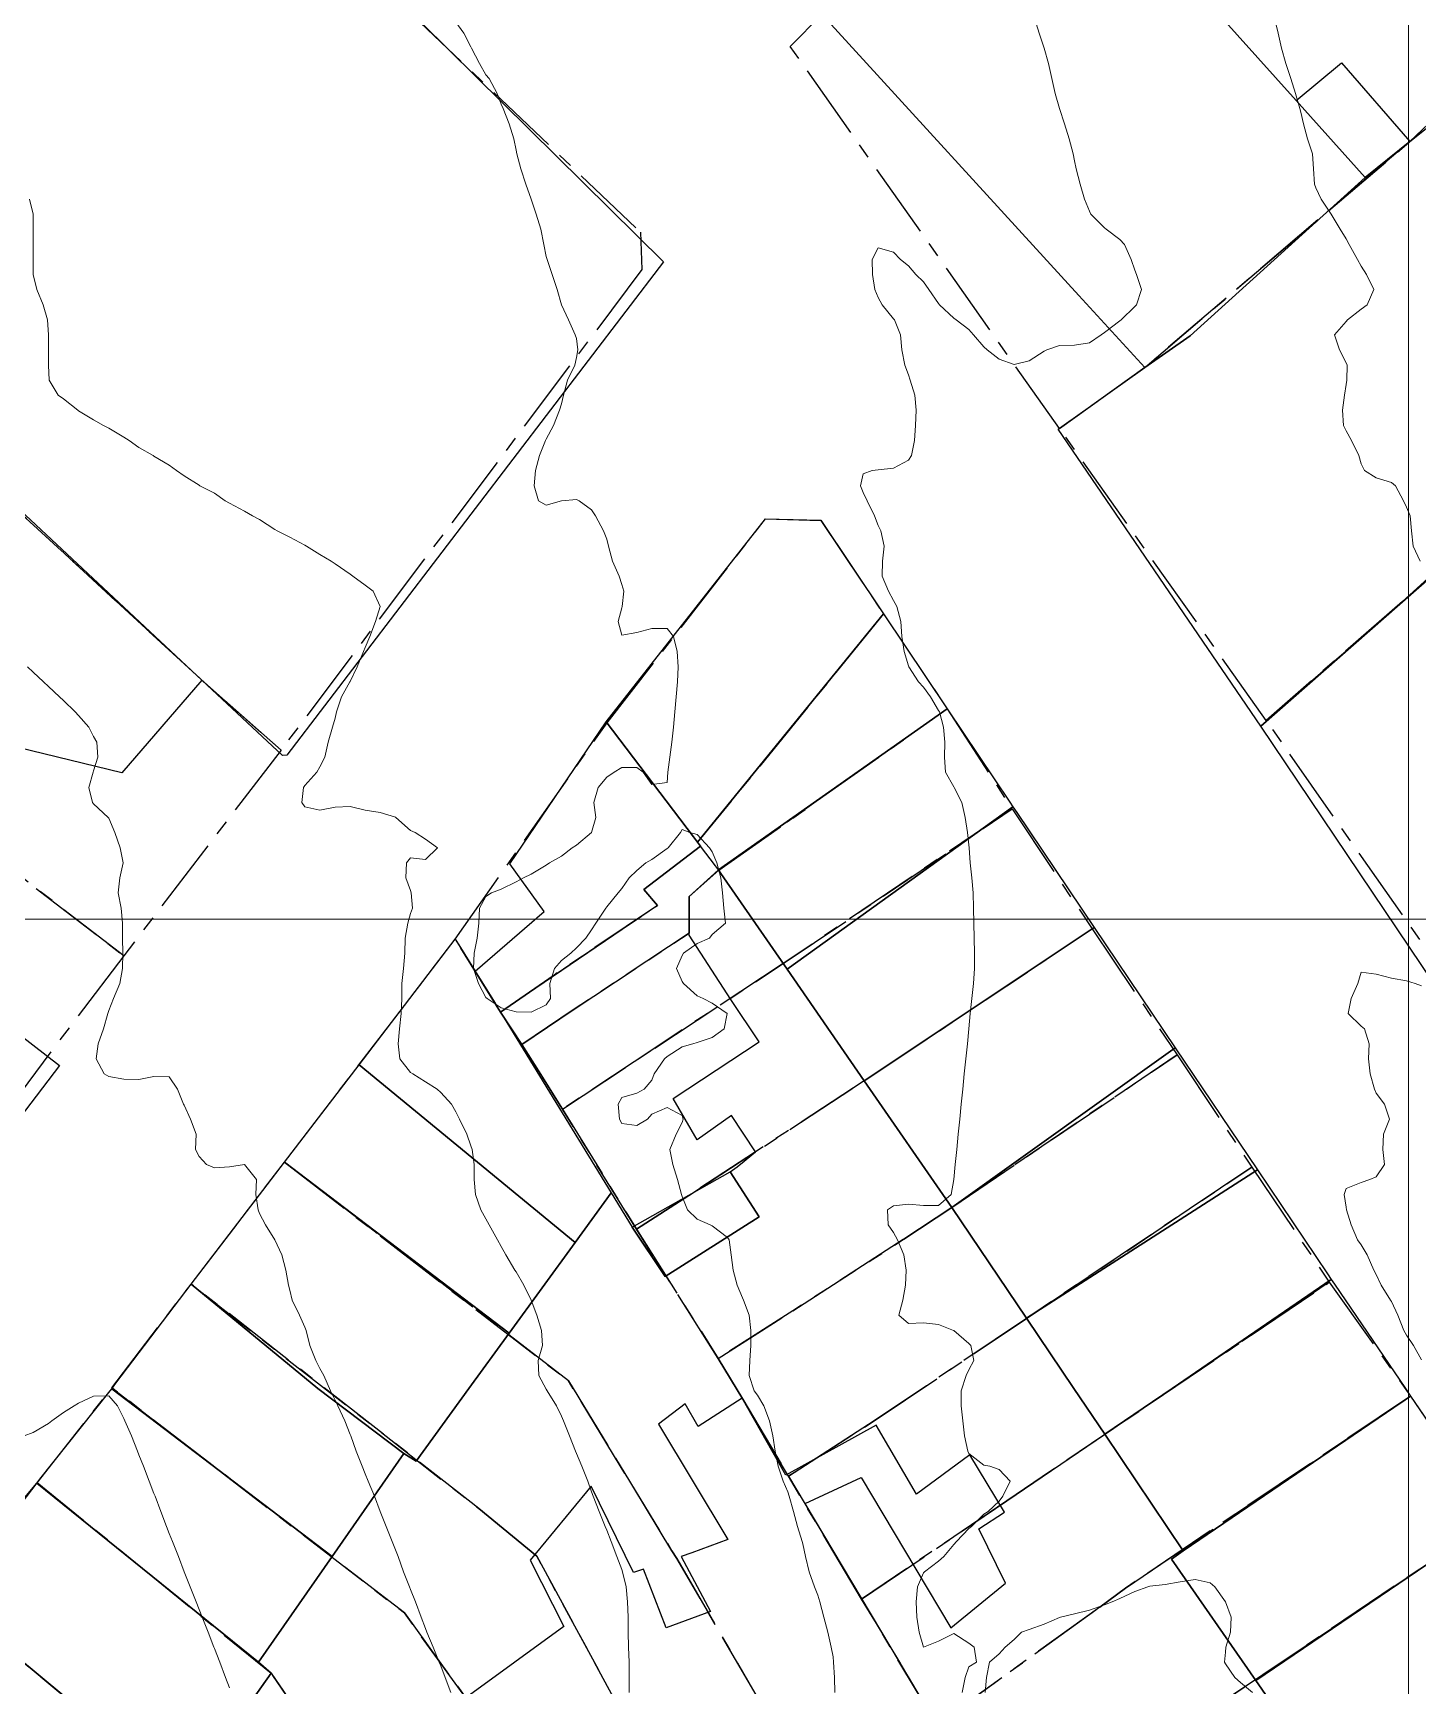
# Model space of a CAD drawing. Header units: centimetres. Extents: x 0 to 642158, y -847 to 649707.
# Drawn here: x 616421.2 to 616467.1, y 621662 to 621716.8 of the extents above; entities that cross this region are included whole.
import ezdxf

# ---------------------------------------------------------------- set-up
doc = ezdxf.new("R2010")
doc.units = ezdxf.units.CM
doc.header["$MEASUREMENT"] = 0
doc.linetypes.add('CENTERX2', pattern=[4, 2.5, -0.5, 0.5, -0.5])
doc.layers.add('MEV_grille', color=254, linetype='Continuous', lineweight=9)
doc.layers.add('WAL_topographie 0.5', color=253, linetype='Continuous', lineweight=20)
doc.layers.add('SPW_batiments', color=7, linetype='Continuous')
doc.layers.add('SPW_parcellaire cadastral', color=7, linetype='CENTERX2', lineweight=25, true_color=0xff0542)

# ---------------------------------------------------------------- blocks, each defined once
blk = doc.blocks.new('*U114')
at = {"layer": 'MEV_grille', "transparency": 33554687}
blk.add_lwpolyline([(-1338.461, 0), (1338.461, 0)], dxfattribs=at)
blk = doc.blocks.new('*U115')
at = {"layer": 'MEV_grille', "color": 0, "linetype": 'ByBlock', "lineweight": -2, "transparency": 16777216}
blk.add_blockref('*U114', (0, -700), dxfattribs=at)
blk = doc.blocks.new('*U112')
at = {"layer": 'MEV_grille', "transparency": 33554687}
blk.add_lwpolyline([(0, 1825.476), (0, -1825.476)], dxfattribs=at)
blk = doc.blocks.new('*U113')
at = {"layer": 'MEV_grille', "color": 0, "linetype": 'ByBlock', "lineweight": -2, "transparency": 16777216}
blk.add_blockref('*U112', (1100, 0), dxfattribs=at)

msp = doc.modelspace()

# ---------------------------------------------------------------- linework, layer by layer
at = {"layer": 'SPW_batiments'}
for points in [[(616416.407, 621734.644), (616416.509, 621734.033), (616422.66, 621728.442), (616423.462, 621727.628), (616442.136, 621709.17), (616429.656, 621692.818), (616429.503, 621692.812), (616426.838, 621695.304), (616414.796, 621706.561), (616407.931, 621713.014), (616411.825, 621717.001), (616406.601, 621722.02), (616406.768, 621722.176), (616406.451, 621722.164), (616406.221, 621722.385), (616409.917, 621726.958), (616406.742, 621730.326), (616404.266, 621727.639), (616404.158, 621727.52), (616396.357, 621732.285), (616396.406, 621732.979), (616403.604, 621743.117), (616406.895, 621743.482), (616416.407, 621734.644)], [(616463.093, 621714.52), (616465.379, 621711.972), (616459.579, 621706.722), (616458.079, 621705.671), (616455.899, 621708.057), (616447.339, 621717.422), (616454.687, 621723.89), (616463.093, 621714.52)], [(616466.862, 621713.155), (616465.379, 621711.972), (616463.093, 621714.52), (616464.595, 621715.772), (616466.862, 621713.155)], [(616472.046, 621710.423), (616467.579, 621706.122), (616471.322, 621702.249), (616470.147, 621700.99), (616461.924, 621693.782), (616455.213, 621703.621), (616458.079, 621705.671), (616459.579, 621706.722), (616465.379, 621711.972), (616466.862, 621713.155), (616468.511, 621714.473), (616472.046, 621710.423)], [(616426.838, 621695.304), (616424.181, 621692.234), (616417.281, 621693.917), (616410.131, 621700.316), (616414.796, 621706.561), (616426.838, 621695.304)], [(616475.676, 621693.388), (616476.014, 621692.924), (616472.381, 621690.473), (616473.798, 621688.473), (616468.882, 621684.223), (616468.482, 621684.023), (616461.924, 621693.782), (616470.147, 621700.99), (616475.676, 621693.388)], [(616447.347, 621700.603), (616449.426, 621697.498), (616443.263, 621689.934), (616443.126, 621690.113), (616440.231, 621693.919), (616445.513, 621700.653), (616447.347, 621700.603)], [(616451.532, 621694.355), (616443.95, 621689.021), (616443.855, 621689.154), (616443.363, 621689.802), (616443.263, 621689.934), (616449.426, 621697.498), (616451.532, 621694.355)], [(616453.606, 621691.258), (616453.71, 621691.102), (616446.225, 621685.726), (616444.035, 621688.897), (616443.95, 621689.021), (616451.532, 621694.355), (616453.606, 621691.258)], [(616404.581, 621690.493), (616407.284, 621694.026), (616422.123, 621682.527), (616419.262, 621678.787), (616411.367, 621684.96), (616410.184, 621685.909), (616405.403, 621689.733), (616404.581, 621690.493)], [(616443.126, 621690.113), (616443.263, 621689.934), (616443.363, 621689.802), (616441.482, 621688.37), (616441.932, 621687.837), (616436.733, 621684.303), (616435.89, 621685.661), (616438.182, 621687.636), (616437.041, 621689.211), (616440.231, 621693.919), (616443.126, 621690.113)], [(616453.836, 621690.915), (616456.401, 621687.106), (616448.783, 621682.021), (616446.225, 621685.726), (616453.71, 621691.102), (616453.836, 621690.915)], [(616426.383, 621658.501), (616429.135, 621662.385), (616428.718, 621662.751), (616431.153, 621666.25), (616433.534, 621669.669), (616433.934, 621669.419), (616435.684, 621671.819), (616437.024, 621673.663), (616439.206, 621676.664), (616440.401, 621678.309), (616441.098, 621677.169), (616442.183, 621675.537), (616445.3, 621677.52), (616444.339, 621679.007), (616444.569, 621679.167), (616444.801, 621679.357), (616445.183, 621679.67), (616444.382, 621680.87), (616443.25, 621680.07), (616442.45, 621681.437), (616445.299, 621683.32), (616444.364, 621684.719), (616442.982, 621686.854), (616442.982, 621688.137), (616443.95, 621689.021), (616444.035, 621688.897)], [(616444.035, 621688.897), (616446.225, 621685.726), (616448.783, 621682.021), (616451.683, 621677.821), (616454.16, 621674.151), (616455.733, 621671.821), (616456.752, 621670.306), (616459.351, 621666.439), (616458.967, 621666.172), (616461.756, 621662.141), (616464.154, 621658.674)], [(616435.347, 621686.535), (616435.89, 621685.661), (616436.733, 621684.303), (616440.401, 621678.309), (616439.206, 621676.664), (616432.045, 621682.556), (616435.232, 621686.719), (616435.347, 621686.535)], [(616459.083, 621683.122), (616451.683, 621677.821), (616448.783, 621682.021), (616456.401, 621687.106), (616459.083, 621683.122)], [(616461.812, 621679.069), (616454.16, 621674.151), (616451.683, 621677.821), (616459.083, 621683.122), (616461.812, 621679.069)], [(616439.206, 621676.664), (616437.024, 621673.663), (616429.575, 621679.328), (616432.045, 621682.556), (616439.206, 621676.664)], [(616437.024, 621673.663), (616435.684, 621671.819), (616433.934, 621669.419), (616433.534, 621669.669), (616430.684, 621671.819), (616426.481, 621675.287), (616429.575, 621679.328), (616437.024, 621673.663)], [(616445.3, 621677.52), (616442.183, 621675.537), (616441.098, 621677.169), (616444.339, 621679.007), (616445.3, 621677.52)], [(616464.13, 621675.624), (616464.256, 621675.437), (616458.983, 621671.822), (616456.752, 621670.306), (616455.733, 621671.821), (616454.16, 621674.151), (616461.812, 621679.069), (616464.13, 621675.624)], [(616430.684, 621671.819), (616433.534, 621669.669), (616431.153, 621666.25), (616423.851, 621671.818), (616423.987, 621671.997), (616426.481, 621675.287), (616430.684, 621671.819)], [(616464.365, 621675.279), (616466.716, 621671.823), (616466.883, 621671.573), (616459.351, 621666.439), (616456.752, 621670.306), (616458.983, 621671.822), (616464.256, 621675.437), (616464.365, 621675.279)], [(616431.153, 621666.25), (616428.718, 621662.751), (616421.367, 621668.688), (616421.473, 621668.822), (616423.753, 621671.694), (616423.851, 621671.818), (616431.153, 621666.25)], [(616451.185, 621660.688), (616446.826, 621668.012), (616448.684, 621668.871), (616450.493, 621665.833), (616451.651, 621663.888), (616453.467, 621665.371), (616452.584, 621667.171), (616453.434, 621667.721), (616452.284, 621669.621), (616450.517, 621668.321), (616449.184, 621670.612), (616446.184, 621668.953), (616444.734, 621671.503), (616443.284, 621670.57), (616442.851, 621671.32), (616441.967, 621670.637), (616444.267, 621666.82), (616443.069, 621666.382), (616442.717, 621666.253), (616443.685, 621664.437), (616442.218, 621663.887), (616441.467, 621665.837), (616441.134, 621665.72), (616439.734, 621668.587), (616437.717, 621666.136), (616438.835, 621663.937), (616435.585, 621661.569)], [(616469.661, 621667.502), (616461.756, 621662.141), (616458.967, 621666.172), (616459.351, 621666.439), (616466.883, 621671.573), (616469.661, 621667.502)], [(616428.718, 621662.751), (616429.135, 621662.385), (616426.383, 621658.501), (616426.253, 621658.317), (616418.27, 621664.952), (616418.366, 621665.068), (616421.246, 621668.541), (616421.367, 621668.688), (616428.718, 621662.751)], [(616472.054, 621663.993), (616464.154, 621658.674), (616461.756, 621662.141), (616469.661, 621667.502), (616472.054, 621663.993)], [(616426.253, 621658.317), (616426.15, 621658.171), (616424.817, 621656.288), (616423.586, 621654.551), (616422.986, 621654.968), (616415.573, 621661.101), (616415.659, 621661.224), (616418.169, 621664.823), (616418.27, 621664.952), (616426.253, 621658.317)]]:
    msp.add_lwpolyline(points, dxfattribs=at)
at = {"layer": 'SPW_parcellaire cadastral'}
for points in [[(616475.578, 621721.823), (616468.396, 621714.622), (616466.862, 621713.155), (616458.078, 621705.669), (616455.251, 621703.647), (616446.331, 621716.307), (616447.374, 621717.365), (616454.645, 621723.937), (616457.019, 621725.797), (616464.707, 621732.832), (616467.376, 621735.372), (616469.843, 621731.358), (616470.062, 621731.006), (616470.894, 621729.639), (616472.894, 621726.422), (616475.578, 621721.823)], [(616417.96, 621732.465), (616422.036, 621728.58), (616441.371, 621710.151), (616441.42, 621708.92), (616429.46, 621692.989), (616426.92, 621695.227), (616414.462, 621706.709)], [(616475.578, 621721.823), (616476.315, 621720.579), (616478.97, 621716.103), (616479.879, 621714.473), (616481.762, 621711.306), (616477.713, 621707.707), (616475.147, 621705.49), (616471.347, 621702.222), (616466.619, 621697.91), (616462.104, 621693.969), (616455.251, 621703.647), (616458.078, 621705.669), (616466.862, 621713.155), (616468.396, 621714.622), (616475.578, 621721.823)], [(616491.009, 621697.411), (616488.141, 621701.36), (616481.498, 621695.074), (616473.799, 621688.473), (616468.919, 621684.249), (616462.104, 621693.969), (616466.619, 621697.91), (616471.347, 621702.222), (616475.147, 621705.49), (616477.713, 621707.707), (616481.762, 621711.306), (616482.904, 621709.416), (616485.196, 621711.874), (616491.029, 621706.975), (616492.747, 621705.525), (616496.64, 621702.292), (616495.09, 621700.334), (616491.798, 621696.325), (616491.009, 621697.411)], [(616429.46, 621692.989), (616424.249, 621686.167), (616408.673, 621698.164), (616410.166, 621700.284), (616410.801, 621701.254), (616414.462, 621706.709), (616426.92, 621695.227), (616429.46, 621692.989)], [(616435.232, 621686.718), (616440.263, 621693.889), (616445.514, 621700.652), (616447.348, 621700.602), (616449.426, 621697.498), (616443.263, 621689.933), (616443.363, 621689.8), (616441.482, 621688.369), (616441.932, 621687.836), (616438.506, 621685.529), (616436.734, 621684.302), (616435.232, 621686.718)], [(616406.705, 621695.368), (616408.673, 621698.164), (616424.249, 621686.167), (616421.575, 621682.639), (616418.986, 621679.165), (616411.427, 621685.137), (616409.87, 621686.343), (616405.257, 621689.949), (616403.852, 621691.121), (616405.243, 621693.245), (616406.705, 621695.368)], [(616436.734, 621684.302), (616438.506, 621685.529), (616441.932, 621687.836), (616441.482, 621688.369), (616443.363, 621689.8), (616443.263, 621689.933), (616449.426, 621697.498), (616451.532, 621694.354), (616443.964, 621689.001), (616442.982, 621688.136), (616442.982, 621686.919), (616439.141, 621684.378), (616437.435, 621683.227), (616436.734, 621684.302)], [(616453.682, 621691.038), (616446.098, 621685.909), (616441.84, 621683.108), (616438.784, 621681.084), (616437.99, 621682.354), (616437.435, 621683.227), (616439.141, 621684.378), (616442.982, 621686.919), (616442.982, 621688.136), (616443.964, 621689.001), (616451.532, 621694.354), (616453.682, 621691.038)], [(616438.784, 621681.084), (616441.84, 621683.108), (616446.098, 621685.909), (616453.682, 621691.038), (616456.333, 621687.06), (616448.784, 621682.02), (616442.967, 621678.222), (616441.239, 621677.102), (616438.784, 621681.084)], [(616438.784, 621681.084), (616441.239, 621677.102), (616443.943, 621672.822), (616444.756, 621671.474), (616446.274, 621668.916), (616448.698, 621664.841), (616451.185, 621660.687), (616447.364, 621657.944), (616442.57, 621666.191), (616442.414, 621666.447), (616440.701, 621669.257), (616438.983, 621672.075), (616429.575, 621679.328), (616435.232, 621686.718), (616436.734, 621684.302), (616437.435, 621683.227), (616437.99, 621682.354), (616438.784, 621681.084)], [(616459.15, 621682.89), (616451.683, 621677.82), (616450.094, 621676.778), (616450.069, 621676.762), (616446.423, 621674.403), (616443.943, 621672.822), (616441.239, 621677.102), (616442.967, 621678.222), (616448.784, 621682.02), (616456.333, 621687.06), (616459.15, 621682.89)], [(616446.274, 621668.916), (616444.756, 621671.474), (616443.943, 621672.822), (616446.423, 621674.403), (616450.069, 621676.762), (616450.094, 621676.778), (616451.683, 621677.82), (616459.15, 621682.89), (616461.623, 621679.166), (616454.161, 621674.15), (616449.112, 621670.752), (616446.274, 621668.916)], [(616426.482, 621675.286), (616429.575, 621679.328), (616438.983, 621672.075), (616440.701, 621669.257), (616442.414, 621666.447), (616442.57, 621666.191), (616447.364, 621657.944), (616443.804, 621655.451), (616437.933, 621666.27), (616436.013, 621667.844), (616426.482, 621675.286)], [(616446.274, 621668.916), (616449.112, 621670.752), (616454.161, 621674.15), (616461.623, 621679.166), (616464.194, 621675.345), (616454.984, 621669.103), (616453.508, 621668.106), (616448.698, 621664.841), (616446.274, 621668.916)], [(616426.482, 621675.286), (616436.013, 621667.844), (616437.933, 621666.27), (616443.804, 621655.451), (616440.961, 621653.448), (616435.585, 621661.569), (616433.547, 621664.385), (616423.851, 621671.85), (616426.482, 621675.286)], [(616448.698, 621664.841), (616453.508, 621668.106), (616454.984, 621669.103), (616464.194, 621675.345), (616466.884, 621671.572), (616457.437, 621665.209), (616456.587, 621664.576), (616451.185, 621660.687), (616448.698, 621664.841)], [(616437.09, 621650.738), (616432.369, 621657.653), (616430.603, 621660.251), (616429.135, 621662.385), (616421.377, 621668.701), (616423.851, 621671.85), (616433.547, 621664.385), (616435.585, 621661.569), (616440.961, 621653.448), (616437.09, 621650.738)], [(616469.661, 621667.501), (616459.303, 621660.526), (616453.621, 621656.553), (616439.037, 621646.586), (616436.587, 621650.386), (616437.09, 621650.738), (616440.961, 621653.448), (616443.804, 621655.451), (616447.364, 621657.944), (616451.185, 621660.687), (616456.587, 621664.576), (616457.437, 621665.209), (616466.884, 621671.572), (616469.661, 621667.501)], [(616441.18, 621643.282), (616438.426, 621641.344), (616426.254, 621658.316), (616418.42, 621664.827), (616421.377, 621668.701), (616429.135, 621662.385), (616430.603, 621660.251), (616432.369, 621657.653), (616437.09, 621650.738), (616436.587, 621650.386), (616439.037, 621646.586), (616441.18, 621643.282)], [(616441.18, 621643.282), (616439.037, 621646.586), (616453.621, 621656.553), (616459.303, 621660.526), (616469.661, 621667.501), (616472.054, 621663.993), (616459.892, 621656.146), (616455.035, 621652.804), (616441.18, 621643.282)], [(616418.42, 621664.827), (616426.254, 621658.316), (616438.426, 621641.344), (616434.718, 621638.843), (616425.554, 621651.167), (616422.986, 621654.967), (616415.581, 621661.095), (616418.42, 621664.827)]]:
    msp.add_lwpolyline(points, dxfattribs=at)
at = {"layer": 'WAL_topographie 0.5'}
for points in [[(616435.25, 621717.118), (616435.512, 621716.75), (616435.75, 621716.297), (616435.776, 621716.25), (616436.039, 621715.75), (616436.25, 621715.375), (616436.352, 621715.25), (616436.618, 621714.75), (616436.75, 621714.393), (616436.815, 621714.25), (616437.017, 621713.75), (616437.169, 621713.25), (616437.25, 621712.875), (616437.271, 621712.75), (616437.41, 621712.25), (616437.572, 621711.75), (616437.75, 621711.25), (616437.75, 621711.25), (616437.917, 621710.75), (616438.066, 621710.25), (616438.171, 621709.75), (616438.25, 621709.35), (616438.273, 621709.25), (616438.445, 621708.75), (616438.613, 621708.25), (616438.75, 621707.75), (616438.75, 621707.75), (616438.99, 621707.25), (616439.21, 621706.75), (616439.25, 621706.625), (616439.29, 621706.25), (616439.25, 621706), (616439.19, 621705.75), (616438.95, 621705.25), (616438.821, 621704.75), (616438.75, 621704.46), (616438.691, 621704.25), (616438.493, 621703.75), (616438.25, 621703.292), (616438.228, 621703.25), (616438.02, 621702.75), (616437.89, 621702.25), (616437.852, 621701.75), (616437.987, 621701.25), (616438.25, 621701.107), (616438.75, 621701.25), (616438.75, 621701.25), (616439.25, 621701.288), (616439.338, 621701.25), (616439.75, 621700.946), (616439.879, 621700.75), (616440.147, 621700.25), (616440.25, 621699.983), (616440.308, 621699.75), (616440.442, 621699.25), (616440.668, 621698.75), (616440.75, 621698.472), (616440.816, 621698.25), (616440.761, 621697.75), (616440.75, 621697.705), (616440.636, 621697.25), (616440.75, 621696.795), (616441.25, 621696.881), (616441.75, 621697.022), (616442.25, 621697.021), (616442.466, 621696.75), (616442.586, 621696.25), (616442.618, 621695.75), (616442.598, 621695.25), (616442.552, 621694.75), (616442.51, 621694.25), (616442.464, 621693.75), (616442.41, 621693.25), (616442.339, 621692.75), (616442.273, 621692.25), (616442.25, 621691.917), (616441.75, 621691.85), (616441.464, 621692.25), (616441.25, 621692.411), (616440.75, 621692.414), (616440.493, 621692.25), (616440.25, 621692.092), (616439.963, 621691.75), (616439.825, 621691.25), (616439.896, 621690.75), (616439.75, 621690.25), (616439.75, 621690.25), (616439.25, 621689.836), (616439.109, 621689.75), (616438.75, 621689.47), (616438.357, 621689.25), (616438.25, 621689.171), (616437.75, 621688.873), (616437.494, 621688.75), (616437.25, 621688.614), (616436.75, 621688.38), (616436.439, 621688.25), (616436.25, 621688.134), (616436.039, 621687.75), (616436.009, 621687.25), (616435.962, 621686.75), (616435.854, 621686.25), (616435.833, 621685.75), (616436.007, 621685.25), (616436.25, 621684.788), (616436.288, 621684.75), (616436.75, 621684.445), (616437.25, 621684.307), (616437.75, 621684.302), (616438.25, 621684.538), (616438.387, 621684.75), (616438.366, 621685.25), (616438.517, 621685.75), (616438.75, 621686.012), (616439.067, 621686.25), (616439.25, 621686.433), (616439.556, 621686.75), (616439.75, 621687.023), (616439.889, 621687.25), (616440.22, 621687.75), (616440.25, 621687.796), (616440.635, 621688.25), (616440.75, 621688.4), (616440.991, 621688.75), (616441.25, 621688.992), (616441.546, 621689.25), (616441.75, 621689.36), (616442.25, 621689.727), (616442.287, 621689.75), (616442.698, 621690.25), (616442.75, 621690.35), (616443, 621690.25), (616443.25, 621690.19), (616443.657, 621689.75), (616443.75, 621689.611), (616443.901, 621689.25), (616444.029, 621688.75), (616444.092, 621688.25), (616444.133, 621687.75), (616444.182, 621687.25), (616443.75, 621686.87), (616443.656, 621686.75), (616443.25, 621686.572), (616442.798, 621686.25), (616442.75, 621686.179), (616442.562, 621685.75), (616442.75, 621685.321), (616442.795, 621685.25), (616443.25, 621684.845), (616443.444, 621684.75), (616443.75, 621684.602), (616444.239, 621684.25), (616444.148, 621683.75), (616443.75, 621683.455), (616443.25, 621683.292), (616443.1, 621683.25), (616442.75, 621683.154), (616442.25, 621682.831), (616442.162, 621682.75), (616441.827, 621682.25), (616441.75, 621682.05), (616441.491, 621681.75), (616441.25, 621681.615), (616440.75, 621681.469), (616440.626, 621681.25), (616440.674, 621680.75), (616440.75, 621680.611), (616441.25, 621680.538), (616441.6, 621680.75), (616441.75, 621680.917), (616442.25, 621681.142), (616442.75, 621680.875), (616442.782, 621680.75), (616442.75, 621680.639), (616442.55, 621680.25), (616442.346, 621679.75), (616442.441, 621679.25), (616442.599, 621678.75), (616442.734, 621678.25), (616442.75, 621678.194), (616442.932, 621677.75), (616443.25, 621677.432), (616443.679, 621677.25), (616443.75, 621677.217), (616444.25, 621676.83), (616444.306, 621676.75), (616444.379, 621676.25), (616444.436, 621675.75), (616444.572, 621675.25), (616444.75, 621674.828), (616444.783, 621674.75), (616444.972, 621674.25), (616445.027, 621673.75), (616445.028, 621673.25), (616444.998, 621672.75), (616444.966, 621672.25), (616445.141, 621671.75), (616445.25, 621671.608), (616445.461, 621671.25), (616445.648, 621670.75), (616445.75, 621670.25), (616445.75, 621670.25), (616445.829, 621669.75), (616445.933, 621669.25), (616446.097, 621668.75), (616446.25, 621668.396), (616446.298, 621668.25), (616446.435, 621667.75), (616446.574, 621667.25), (616446.732, 621666.75), (616446.75, 621666.673), (616446.84, 621666.25), (616446.962, 621665.75), (616447.136, 621665.25), (616447.25, 621664.972), (616447.312, 621664.75), (616447.443, 621664.25), (616447.575, 621663.75), (616447.69, 621663.25), (616447.75, 621662.926), (616447.765, 621662.75), (616447.797, 621662.25), (616447.814, 621661.75)], [(616454.424, 621717.25), (616454.583, 621716.75), (616454.75, 621716.25), (616454.75, 621716.25), (616454.894, 621715.75), (616455, 621715.25), (616455.106, 621714.75), (616455.25, 621714.25), (616455.25, 621714.25), (616455.417, 621713.75), (616455.576, 621713.25), (616455.702, 621712.75), (616455.75, 621712.523), (616455.807, 621712.25), (616455.936, 621711.75), (616456.087, 621711.25), (616456.25, 621710.85), (616456.295, 621710.75), (616456.75, 621710.295), (616456.803, 621710.25), (616457.25, 621709.91), (616457.404, 621709.75), (616457.625, 621709.25), (616457.75, 621708.893), (616457.807, 621708.75), (616457.966, 621708.25), (616457.807, 621707.75), (616457.75, 621707.694), (616457.297, 621707.25), (616457.25, 621707.214), (616456.75, 621706.829), (616456.633, 621706.75), (616456.25, 621706.481), (616455.75, 621706.413), (616455.25, 621706.403), (616454.837, 621706.25), (616454.75, 621706.21), (616454.25, 621705.889), (616453.75, 621705.772), (616453.25, 621705.945), (616452.859, 621706.25), (616452.75, 621706.356), (616452.403, 621706.75), (616452.25, 621706.924), (616451.828, 621707.25), (616451.75, 621707.309), (616451.281, 621707.75), (616451.25, 621707.794), (616450.922, 621708.25), (616450.75, 621708.506), (616450.494, 621708.75), (616450.25, 621709.044), (616449.981, 621709.25), (616449.75, 621709.49), (616449.25, 621709.633), (616449.047, 621709.25), (616449.061, 621708.75), (616449.136, 621708.25), (616449.25, 621707.991), (616449.382, 621707.75), (616449.75, 621707.286), (616449.782, 621707.25), (616449.983, 621706.75), (616450.033, 621706.25), (616450.13, 621705.75), (616450.25, 621705.423), (616450.309, 621705.25), (616450.457, 621704.75), (616450.508, 621704.25), (616450.481, 621703.75), (616450.448, 621703.25), (616450.35, 621702.75), (616450.25, 621702.6), (616449.75, 621702.336), (616449.25, 621702.278), (616449.05, 621702.25), (616448.75, 621702.143), (616448.657, 621701.75), (616448.75, 621701.521), (616448.877, 621701.25), (616449.123, 621700.75), (616449.25, 621700.433), (616449.335, 621700.25), (616449.44, 621699.75), (616449.388, 621699.25), (616449.379, 621698.75), (616449.588, 621698.25), (616449.75, 621697.941), (616449.868, 621697.75), (616450, 621697.25), (616450.03, 621696.75), (616450.11, 621696.25), (616450.25, 621695.779), (616450.26, 621695.75), (616450.583, 621695.25), (616450.75, 621695.074), (616450.981, 621694.75), (616451.25, 621694.298), (616451.273, 621694.25), (616451.41, 621693.75), (616451.452, 621693.25), (616451.441, 621692.75), (616451.479, 621692.25), (616451.75, 621691.769), (616451.762, 621691.75), (616452.022, 621691.25), (616452.125, 621690.75), (616452.208, 621690.25), (616452.25, 621689.85), (616452.26, 621689.75), (616452.298, 621689.25), (616452.352, 621688.75), (616452.392, 621688.25), (616452.407, 621687.75), (616452.413, 621687.25), (616452.423, 621686.75), (616452.436, 621686.25), (616452.433, 621685.75), (616452.401, 621685.25), (616452.352, 621684.75), (616452.297, 621684.25), (616452.25, 621683.75), (616452.25, 621683.75), (616452.203, 621683.25), (616452.148, 621682.75), (616452.099, 621682.25), (616452.052, 621681.75), (616452, 621681.25), (616451.948, 621680.75), (616451.901, 621680.25), (616451.852, 621679.75), (616451.798, 621679.25), (616451.75, 621678.75), (616451.75, 621678.75), (616451.669, 621678.25), (616451.25, 621677.89), (616450.75, 621677.889), (616450.25, 621677.931), (616449.75, 621677.877), (616449.55, 621677.75), (616449.58, 621677.25), (616449.75, 621676.993), (616449.883, 621676.75), (616450.097, 621676.25), (616450.17, 621675.75), (616450.155, 621675.25), (616450.064, 621674.75), (616449.928, 621674.25), (616450.25, 621673.981), (616450.75, 621674.003), (616451.25, 621673.941), (616451.737, 621673.75), (616451.75, 621673.743), (616452.25, 621673.319), (616452.316, 621673.25), (616452.417, 621672.75), (616452.25, 621672.444), (616452.159, 621672.25), (616452, 621671.75), (616452, 621671.25), (616452.053, 621670.75), (616452.11, 621670.25), (616452.215, 621669.75), (616452.25, 621669.672), (616452.75, 621669.288), (616452.95, 621669.25), (616453.25, 621669.143), (616453.617, 621668.75), (616453.381, 621668.25), (616453.25, 621668.093), (616452.886, 621667.75), (616452.75, 621667.658), (616452.342, 621667.25), (616452.25, 621667.188), (616451.846, 621666.75), (616451.75, 621666.656), (616451.418, 621666.25), (616451.25, 621666.097), (616450.781, 621665.75), (616450.75, 621665.71), (616450.55, 621665.25), (616450.504, 621664.75), (616450.522, 621664.25), (616450.604, 621663.75), (616450.75, 621663.25), (616451.25, 621663.446), (616451.75, 621663.7), (616452.25, 621663.383), (616452.431, 621663.25), (616452.5, 621662.75), (616452.25, 621662.6), (616452.133, 621662.25), (616452.029, 621661.75)], [(616462.38, 621717.25), (616462.5, 621716.75), (616462.608, 621716.25), (616462.75, 621715.75), (616462.75, 621715.75), (616462.917, 621715.25), (616463.076, 621714.75), (616463.221, 621714.25), (616463.25, 621714.135), (616463.341, 621713.75), (616463.474, 621713.25), (616463.637, 621712.75), (616463.669, 621712.25), (616463.704, 621711.75), (616463.75, 621711.619), (616463.924, 621711.25), (616464.25, 621710.75), (616464.25, 621710.75), (616464.558, 621710.25), (616464.75, 621709.937), (616464.857, 621709.75), (616465.132, 621709.25), (616465.25, 621709.033), (616465.424, 621708.75), (616465.668, 621708.25), (616465.452, 621707.75), (616465.25, 621707.6), (616464.796, 621707.25), (616464.75, 621707.192), (616464.362, 621706.75), (616464.534, 621706.25), (616464.75, 621705.818), (616464.785, 621705.75), (616464.773, 621705.25), (616464.75, 621705.107), (616464.692, 621704.75), (616464.631, 621704.25), (616464.669, 621703.75), (616464.75, 621703.573), (616464.927, 621703.25), (616465.167, 621702.75), (616465.25, 621702.477), (616465.359, 621702.25), (616465.75, 621702.013), (616466.25, 621701.859), (616466.39, 621701.75), (616466.654, 621701.25), (616466.75, 621701.041), (616466.871, 621700.75), (616466.922, 621700.25), (616466.97, 621699.75), (616467.202, 621699.25)], [(616421.125, 621711.25), (616421.25, 621710.75), (616421.25, 621710.75), (616421.25, 621710.25), (616421.25, 621709.75), (616421.25, 621709.25), (616421.25, 621708.75), (616421.368, 621708.25), (616421.583, 621707.75), (616421.721, 621707.25), (616421.75, 621706.751), (616421.75, 621706.75), (616421.75, 621706.25), (616421.75, 621705.75), (616421.779, 621705.25), (616422.075, 621704.75), (616422.25, 621704.625), (616422.727, 621704.25), (616422.75, 621704.236), (616423.25, 621703.936), (616423.575, 621703.75), (616423.75, 621703.655), (616424.25, 621703.355), (616424.424, 621703.25), (616424.75, 621703.016), (616425.222, 621702.75), (616425.25, 621702.735), (616425.75, 621702.426), (616426, 621702.25), (616426.25, 621702.083), (616426.75, 621701.765), (616426.774, 621701.75), (616427.25, 621701.506), (616427.612, 621701.25), (616427.75, 621701.171), (616428.25, 621700.906), (616428.519, 621700.75), (616428.75, 621700.632), (616429.25, 621700.295), (616429.327, 621700.25), (616429.75, 621700.042), (616430.25, 621699.783), (616430.302, 621699.75), (616430.75, 621699.473), (616431.125, 621699.25), (616431.25, 621699.162), (616431.75, 621698.813), (616431.843, 621698.75), (616432.25, 621698.453), (616432.509, 621698.25), (616432.75, 621697.75), (616432.75, 621697.75), (616432.75, 621697.75), (616432.595, 621697.25), (616432.405, 621696.75), (616432.25, 621696.387), (616432.19, 621696.25), (616431.985, 621695.75), (616431.75, 621695.265), (616431.741, 621695.25), (616431.468, 621694.75), (616431.293, 621694.25), (616431.25, 621694.05), (616431.163, 621693.75), (616431.018, 621693.25), (616430.906, 621692.75), (616430.75, 621692.429), (616430.649, 621692.25), (616430.25, 621691.813), (616430.202, 621691.75), (616430.152, 621691.25), (616430.25, 621691.11), (616430.75, 621690.996), (616431.25, 621691.093), (616431.75, 621691.114), (616432.25, 621691), (616432.75, 621690.921), (616433.25, 621690.765), (616433.263, 621690.75), (616433.75, 621690.318), (616433.9, 621690.25), (616434.25, 621690.031), (616434.641, 621689.75), (616434.25, 621689.359), (616433.75, 621689.417), (616433.621, 621689.25), (616433.59, 621688.75), (616433.75, 621688.333), (616433.777, 621688.25), (616433.812, 621687.75), (616433.75, 621687.571), (616433.663, 621687.25), (616433.574, 621686.75), (616433.559, 621686.25), (616433.513, 621685.75), (616433.458, 621685.25), (616433.458, 621684.75), (616433.441, 621684.25), (616433.383, 621683.75), (616433.343, 621683.25), (616433.4, 621682.75), (616433.75, 621682.304), (616433.823, 621682.25), (616434.25, 621681.985), (616434.635, 621681.75), (616434.75, 621681.631), (616435.113, 621681.25), (616435.25, 621680.992), (616435.375, 621680.75), (616435.611, 621680.25), (616435.75, 621679.864), (616435.792, 621679.75), (616435.855, 621679.25), (616435.857, 621678.75), (616435.905, 621678.25), (616436.08, 621677.75), (616436.25, 621677.45), (616436.357, 621677.25), (616436.632, 621676.75), (616436.75, 621676.533), (616436.91, 621676.25), (616437.212, 621675.75), (616437.25, 621675.687), (616437.5, 621675.25), (616437.75, 621674.75), (616437.75, 621674.75), (616437.933, 621674.25), (616438.087, 621673.75), (616438.125, 621673.25), (616437.981, 621672.75), (616438, 621672.25), (616438.25, 621671.797), (616438.276, 621671.75), (616438.586, 621671.25), (616438.75, 621670.904), (616438.821, 621670.75), (616439.018, 621670.25), (616439.214, 621669.75), (616439.25, 621669.667), (616439.429, 621669.25), (616439.625, 621668.75), (616439.75, 621668.4), (616439.806, 621668.25), (616440.005, 621667.75), (616440.205, 621667.25), (616440.25, 621667.131), (616440.398, 621666.75), (616440.586, 621666.25), (616440.75, 621665.821), (616440.774, 621665.75), (616440.893, 621665.25), (616440.938, 621664.75), (616440.957, 621664.25), (616440.964, 621663.75), (616440.974, 621663.25), (616440.991, 621662.75), (616441, 621662.25), (616441, 621661.75)], [(616421.054, 621695.75), (616421.25, 621695.567), (616421.589, 621695.25), (616421.75, 621695.097), (616422.123, 621694.75), (616422.25, 621694.627), (616422.641, 621694.25), (616422.75, 621694.132), (616423.092, 621693.75), (616423.25, 621693.44), (616423.354, 621693.25), (616423.395, 621692.75), (616423.25, 621692.3), (616423.237, 621692.25), (616423.086, 621691.75), (616423.216, 621691.25), (616423.25, 621691.203), (616423.737, 621690.75), (616423.75, 621690.734), (616423.95, 621690.25), (616424.132, 621689.75), (616424.225, 621689.25), (616424.123, 621688.75), (616424.064, 621688.25), (616424.162, 621687.75), (616424.211, 621687.25), (616424.211, 621686.75), (616424.218, 621686.25), (616424.208, 621685.75), (616424.114, 621685.25), (616423.907, 621684.75), (616423.75, 621684.35), (616423.716, 621684.25), (616423.58, 621683.75), (616423.396, 621683.25), (616423.339, 621682.75), (616423.605, 621682.25), (616423.75, 621682.164), (616424.25, 621682.081), (616424.75, 621682.071), (616425.25, 621682.171), (616425.75, 621682.157), (616426.025, 621681.75), (616426.231, 621681.25), (616426.25, 621681.214), (616426.463, 621680.75), (616426.646, 621680.25), (616426.628, 621679.75), (616426.75, 621679.513), (616426.988, 621679.25), (616427.25, 621679.14), (616427.75, 621679.167), (616428.25, 621679.25), (616428.25, 621679.25), (616428.25, 621679.25), (616428.65, 621678.75), (616428.62, 621678.25), (616428.699, 621677.75), (616428.75, 621677.62), (616428.942, 621677.25), (616429.25, 621676.75), (616429.25, 621676.75), (616429.485, 621676.25), (616429.617, 621675.75), (616429.709, 621675.25), (616429.75, 621675.083), (616429.832, 621674.75), (616430.07, 621674.25), (616430.25, 621673.859), (616430.295, 621673.75), (616430.411, 621673.25), (616430.61, 621672.75), (616430.75, 621672.483), (616430.88, 621672.25), (616431.102, 621671.75), (616431.25, 621671.442), (616431.339, 621671.25), (616431.571, 621670.75), (616431.75, 621670.296), (616431.768, 621670.25), (616431.954, 621669.75), (616432.15, 621669.25), (616432.25, 621669), (616432.35, 621668.75), (616432.552, 621668.25), (616432.75, 621667.75), (616432.75, 621667.75), (616432.941, 621667.25), (616433.141, 621666.75), (616433.25, 621666.477), (616433.339, 621666.25), (616433.518, 621665.75), (616433.714, 621665.25), (616433.75, 621665.159), (616433.914, 621664.75), (616434.102, 621664.25), (616434.25, 621663.869), (616434.295, 621663.75), (616434.5, 621663.25), (616434.705, 621662.75), (616434.75, 621662.631), (616434.898, 621662.25), (616435.086, 621661.75)], [(616467.25, 621685.169), (616467.042, 621685.25), (616466.75, 621685.335), (616466.25, 621685.424), (616465.75, 621685.559), (616465.25, 621685.625), (616465.138, 621685.25), (616464.922, 621684.75), (616464.815, 621684.25), (616465.25, 621683.833), (616465.355, 621683.75), (616465.519, 621683.25), (616465.489, 621682.75), (616465.55, 621682.25), (616465.688, 621681.75), (616465.75, 621681.614), (616466.026, 621681.25), (616466.187, 621680.75), (616465.985, 621680.25), (616465.967, 621679.75), (616466.019, 621679.25), (616465.75, 621678.838), (616465.536, 621678.75), (616465.25, 621678.65), (616464.75, 621678.458), (616464.682, 621678.25), (616464.75, 621677.833), (616464.764, 621677.75), (616464.923, 621677.25), (616465.133, 621676.75), (616465.25, 621676.588), (616465.452, 621676.25), (616465.669, 621675.75), (616465.75, 621675.599), (616465.912, 621675.25), (616466.221, 621674.75), (616466.25, 621674.703), (616466.464, 621674.25), (616466.661, 621673.75), (616466.75, 621673.59), (616466.983, 621673.25), (616467.25, 621672.774)], [(616420.947, 621670.25), (616421.25, 621670.37), (616421.75, 621670.667), (616421.866, 621670.75), (616422.25, 621671.032), (616422.604, 621671.25), (616422.75, 621671.34), (616423.25, 621671.571), (616423.75, 621671.583), (616424.038, 621671.25), (616424.25, 621670.827), (616424.286, 621670.75), (616424.5, 621670.25), (616424.705, 621669.75), (616424.75, 621669.631), (616424.898, 621669.25), (616425.086, 621668.75), (616425.25, 621668.341), (616425.286, 621668.25), (616425.482, 621667.75), (616425.661, 621667.25), (616425.75, 621667.023), (616425.859, 621666.75), (616426.059, 621666.25), (616426.25, 621665.75), (616426.25, 621665.75), (616426.448, 621665.25), (616426.65, 621664.75), (616426.75, 621664.5), (616426.85, 621664.25), (616427.046, 621663.75), (616427.232, 621663.25), (616427.25, 621663.204), (616427.429, 621662.75), (616427.625, 621662.25), (616427.75, 621661.9)], [(616452.792, 621661.75), (616452.838, 621662.25), (616452.938, 621662.75), (616453.25, 621663.028), (616453.45, 621663.25), (616453.75, 621663.5), (616454, 621663.75), (616454.25, 621663.838), (616454.75, 621664.016), (616455.25, 621664.232), (616455.292, 621664.25), (616455.75, 621664.354), (616456.25, 621664.479), (616456.75, 621664.648), (616457, 621664.75), (616457.25, 621664.86), (616457.75, 621665.1), (616458.179, 621665.25), (616458.25, 621665.268), (616458.75, 621665.324), (616459.25, 621665.413), (616459.75, 621665.493), (616460.25, 621665.38), (616460.396, 621665.25), (616460.75, 621664.75), (616460.75, 621664.75), (616460.938, 621664.25), (616460.921, 621663.75), (616460.764, 621663.25), (616460.75, 621663.083), (616460.726, 621662.75), (616460.75, 621662.697), (616461.065, 621662.25), (616461.25, 621662.078), (616461.646, 621661.75)]]:
    msp.add_lwpolyline(points, dxfattribs=at)

# ---------------------------------------------------------------- block references
at = {"layer": 'MEV_grille', "transparency": 33554687}
for name, p in [('*U113', (615366.814, 620593.644)), ('*U115', (616669.481, 622387.381))]:
    msp.add_blockref(name, p, dxfattribs=at)

doc.saveas('drawing.dxf')
